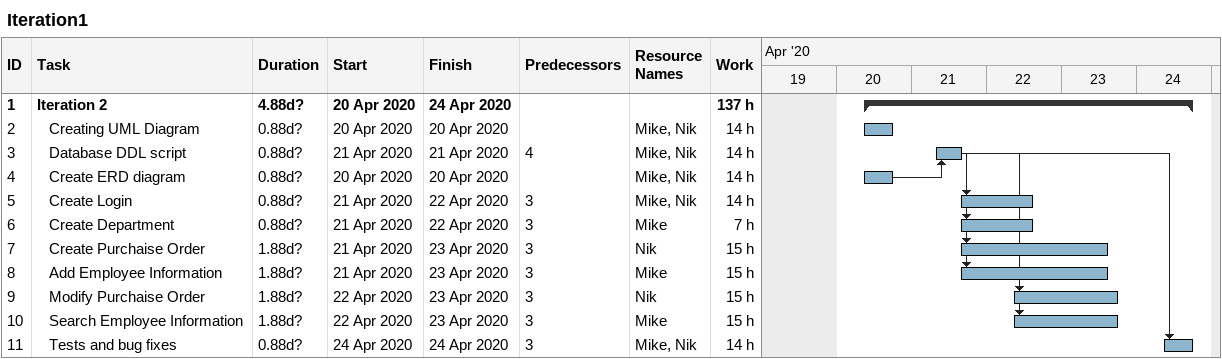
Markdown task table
Iteration1

| ID | Level | Task | Duration | Start | Finish | Predecessors | Resources | Work (h) |
|---|---|---|---|---|---|---|---|---|
| 1 | 1 | **Iteration 2** | 4.88d? | 2020-04-20 | 2020-04-24 |  |  | 137 |
| 2 | 2 | Creating UML Diagram | 0.88d? | 2020-04-20 | 2020-04-20 |  | Mike, Nik | 14 |
| 3 | 2 | Database DDL script | 0.88d? | 2020-04-21 | 2020-04-21 | 4 | Mike, Nik | 14 |
| 4 | 2 | Create ERD diagram | 0.88d? | 2020-04-20 | 2020-04-20 |  | Mike, Nik | 14 |
| 5 | 2 | Create Login | 0.88d? | 2020-04-21 | 2020-04-22 | 3 | Mike, Nik | 14 |
| 6 | 2 | Create Department | 0.88d? | 2020-04-21 | 2020-04-22 | 3 | Mike | 7 |
| 7 | 2 | Create Purchaise Order | 1.88d? | 2020-04-21 | 2020-04-23 | 3 | Nik | 15 |
| 8 | 2 | Add Employee Information | 1.88d? | 2020-04-21 | 2020-04-23 | 3 | Mike | 15 |
| 9 | 2 | Modify Purchaise Order | 1.88d? | 2020-04-22 | 2020-04-23 | 3 | Nik | 15 |
| 10 | 2 | Search Employee Information | 1.88d? | 2020-04-22 | 2020-04-23 | 3 | Mike | 15 |
| 11 | 2 | Tests and bug fixes | 0.88d? | 2020-04-24 | 2020-04-24 | 3 | Mike, Nik | 14 |
